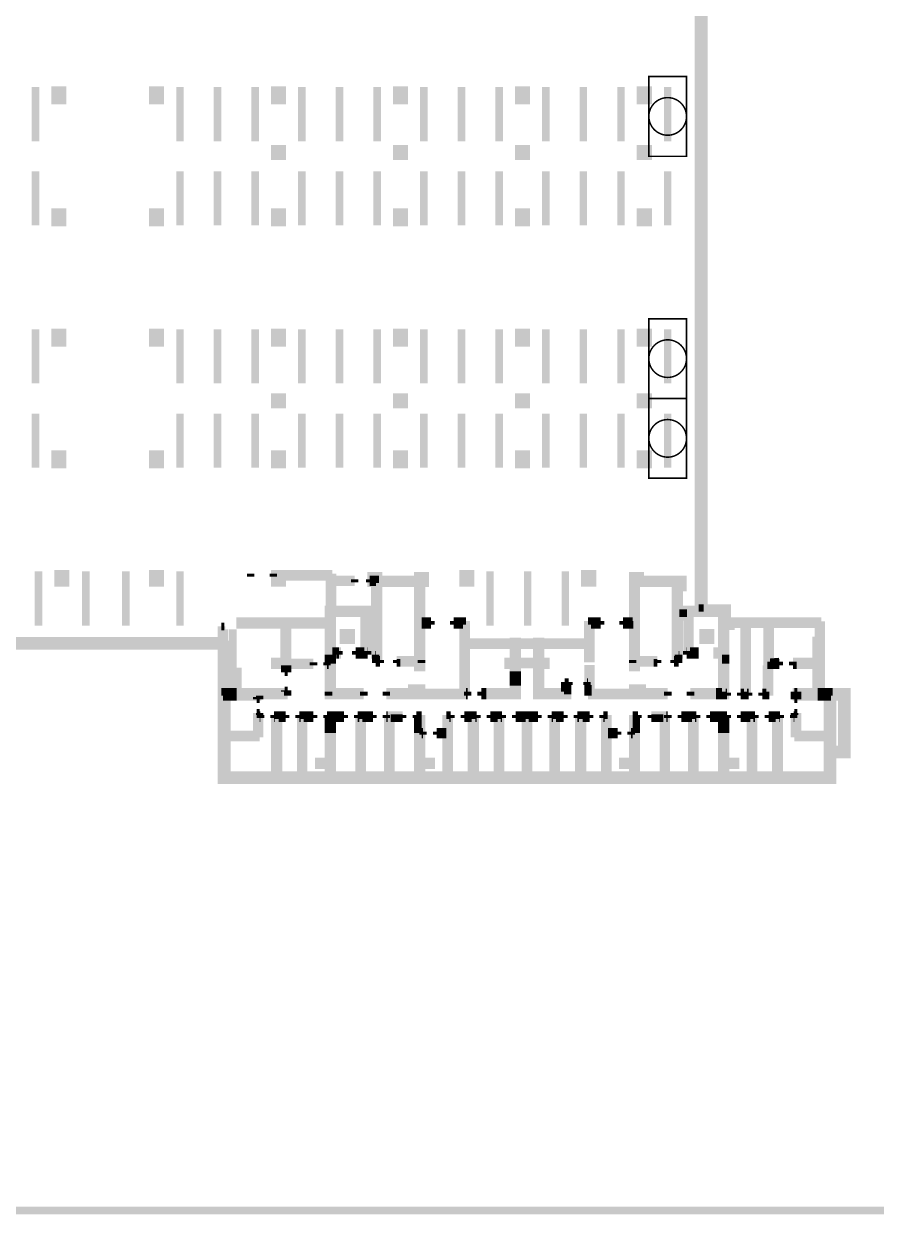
# Model space of a CAD drawing. Header units: millimetres. Extents: x 0 to 1249171, y -42321 to 335084.
# Drawn here: x 1084197 to 1140817, y -42321 to 36806 of the extents above; entities that cross this region are included whole.
import ezdxf

# ---------------------------------------------------------------- set-up
doc = ezdxf.new("R2010")
doc.units = ezdxf.units.MM
doc.header["$LTSCALE"] = 1000
for name, color, linetype in [('P_core', 1, 'Continuous'), ('P_lot', 5, 'Continuous'), ('留孔', 1, 'Continuous')]:
    doc.layers.add(name, color=color, linetype=linetype)
doc.layers.add('P_wall', color=7, linetype='Continuous', lineweight=50)

msp = doc.modelspace()

# ---------------------------------------------------------------- linework, layer by layer
at = {"layer": 'P_core'}
for points in [[(1106186.87845756, -4419.999999999955), (1105186.87845756, -4419.999999999955), (1106186.87845756, -3419.999999999955), (1105186.87845756, -3419.999999999955)], [(1129066.878345822, -4419.999999999955), (1130066.878345822, -4419.999999999955), (1129066.878345822, -3419.999999999955), (1130066.878345822, -3419.999999999955)]]:
    msp.add_solid(points, dxfattribs=at)
at = {"layer": 'P_lot', "extrusion": (5.180316286250142e-09, 4.989826842061759e-22, 1), "const_width": 500}
for points, elevation in [([(1084966.733943817, 28999.99972715275), (1084966.733943817, 32599.99972715275)], 2.459847380174305e-06), ([(1094566.733943826, 28999.99972715252), (1094566.733943826, 32599.99972715252)], 1.145215057148245e-06), ([(1097066.733943826, 28999.99972715438), (1097066.733943826, 32599.99972715438)], 1.145215057148245e-06), ([(1099566.733943826, 28999.99972715438), (1099566.733943826, 32599.99972715438)], 1.145215057148245e-06), ([(1102666.733943826, 28999.99972715252), (1102666.733943826, 32599.99972715252)], 1.145215057148245e-06), ([(1105166.733943826, 28999.99972715462), (1105166.733943826, 32599.99972715462)], 1.145215057148245e-06), ([(1107666.733943826, 28999.99972715462), (1107666.733943826, 32599.99972715462)], 1.145215057148245e-06), ([(1110766.733943826, 28999.99972715252), (1110766.733943826, 32599.99972715252)], 1.145215057148245e-06), ([(1113266.733943826, 28999.99972715462), (1113266.733943826, 32599.99972715462)], 1.145215057148245e-06), ([(1115766.733943826, 28999.99972715462), (1115766.733943826, 32599.99972715462)], 1.145215057148245e-06), ([(1118866.733943826, 28999.99972715462), (1118866.733943826, 32599.99972715462)], 1.145215057148245e-06), ([(1121366.733943826, 28999.99972715462), (1121366.733943826, 32599.99972715462)], 1.145215057148245e-06), ([(1123866.733943826, 28999.99972715462), (1123866.733943826, 32599.99972715462)], -1.180557565847783e-05), ([(1126966.733943826, 28999.99972715462), (1126966.733943826, 32599.99972715462)], 1.145215057148245e-06), ([(1084966.733950105, 12899.9997494428), (1084966.733950105, 16499.9997494428)], 3.54851700199302e-06), ([(1094566.733943826, 12899.99972715066), (1094566.733943826, 16499.99972715066)], 2.395366013913077e-06), ([(1097066.733943826, 12899.99972715275), (1097066.733943826, 16499.99972715275)], 2.395366013913077e-06), ([(1099566.733943826, 12899.99972715275), (1099566.733943826, 16499.99972715275)], 2.39536601391221e-06), ([(1102666.733943826, 12899.99972715066), (1102666.733943826, 16499.99972715066)], 2.395366013913077e-06), ([(1105166.733943826, 12899.99972715299), (1105166.733943826, 16499.99972715299)], 4.575416168876657e-06), ([(1107666.733943826, 12899.99972715299), (1107666.733943826, 16499.99972715299)], 4.575416168876657e-06), ([(1110766.733943826, 12899.99972715299), (1110766.733943826, 16499.99972715299)], 4.575416168876657e-06), ([(1113266.733943826, 12899.99972715299), (1113266.733943826, 16499.99972715299)], 4.575416168876657e-06), ([(1115766.733943826, 12899.99972715299), (1115766.733943826, 16499.99972715299)], 4.575416168876657e-06), ([(1118866.733943826, 12899.99972715462), (1118866.733943826, 16499.99972715462)], 1.145215057148245e-06), ([(1121366.733943826, 12899.99972715462), (1121366.733943826, 16499.99972715462)], 1.145215057148245e-06), ([(1123866.733943826, 12899.99972715462), (1123866.733943826, 16499.99972715462)], -1.180557565847696e-05), ([(1126966.733943826, 12899.99972715462), (1126966.733943826, 16499.99972715462)], 1.145215057148245e-06), ([(1085166.733950105, -3200.000272847246), (1085166.733950105, 399.9997271527538)], -6.47539535781237e-06), ([(1088316.733943826, -3200.000272847246), (1088316.733943826, 399.9997271527538)], 5.27066067305332e-06), ([(1090966.733943826, -3200.000294813188), (1090966.733943826, 399.9997051868124)], 6.457889279177518e-06), ([(1094566.733943826, -3200.000294813188), (1094566.733943826, 399.9997051868124)], 6.457889279177518e-06), ([(1115166.733950106, -3200.000272847014), (1115166.733950106, 399.9997271529866)], 8.560209175851258e-06), ([(1117666.733950106, -3200.000272847014), (1117666.733950106, 399.9997271529866)], -4.39058153977395e-06), ([(1120166.733950106, -3200.000272847014), (1120166.733950106, 399.9997271529866)], -4.390581539773083e-06)]:
    msp.add_lwpolyline(points, dxfattribs=dict(at, elevation=elevation))
at = {"layer": 'P_lot', "extrusion": (5.180316286250142e-09, -4.989826842061759e-22, 1), "const_width": 500}
for points, elevation in [([(1084966.733943817, 26999.99972715275), (1084966.733943817, 23399.99972715275)], 2.459847380174308e-06), ([(1094566.733943826, 26999.99972715275), (1094566.733943826, 23399.99972715275)], -1.849755980348778e-06), ([(1097066.733943826, 26999.99972715275), (1097066.733943826, 23399.99972715275)], -1.849755980348778e-06), ([(1099566.733943826, 26999.99972715275), (1099566.733943826, 23399.99972715275)], -1.849755980348778e-06), ([(1102666.733943826, 26999.99972715275), (1102666.733943826, 23399.99972715275)], -1.849755980348778e-06), ([(1105166.733943826, 26999.99968257057), (1105166.733943826, 23399.99968257057)], 1.145215057148247e-06), ([(1107666.733943826, 26999.99968257057), (1107666.733943826, 23399.99968257057)], 1.145215057148247e-06), ([(1110766.733943826, 26999.99968257267), (1110766.733943826, 23399.99968257267)], 1.145215057148247e-06), ([(1113266.733943826, 26999.99968257057), (1113266.733943826, 23399.99968257057)], 1.145215057148247e-06), ([(1115766.733943826, 26999.99968257057), (1115766.733943826, 23399.99968257057)], 1.145215057148247e-06), ([(1118866.733943826, 26999.99968257057), (1118866.733943826, 23399.99968257057)], 1.145215057148247e-06), ([(1121366.733943826, 26999.99968257057), (1121366.733943826, 23399.99968257057)], 1.145215057148247e-06), ([(1123866.733943826, 26999.99968257057), (1123866.733943826, 23399.99968257057)], -1.180557565847783e-05), ([(1126966.733943826, 26999.99968257057), (1126966.733943826, 23399.99968257057)], 1.145215057148247e-06), ([(1084966.733950105, 10899.99972715299), (1084966.733950105, 7299.999727152986)], -1.899979188936379e-06), ([(1094566.733943826, 10899.99972715299), (1094566.733943826, 7299.999727152986)], 4.575416168876659e-06), ([(1097066.733943826, 10899.99972715299), (1097066.733943826, 7299.999727152986)], 4.575416168876659e-06), ([(1099566.733943826, 10899.99972715299), (1099566.733943826, 7299.999727152986)], 4.575416168876659e-06), ([(1102666.733943826, 10899.99972715299), (1102666.733943826, 7299.999727152986)], 4.575416168876659e-06), ([(1105166.733943826, 10899.99972715299), (1105166.733943826, 7299.999727152986)], 4.575416168876659e-06), ([(1107666.733943826, 10899.99972715299), (1107666.733943826, 7299.999727152986)], 4.575416168876659e-06), ([(1110766.733943826, 10899.99972715299), (1110766.733943826, 7299.999727152986)], 4.575416168876659e-06), ([(1113266.733943826, 10899.99972715299), (1113266.733943826, 7299.999727152986)], 4.575416168876659e-06), ([(1115766.733943826, 10899.99972715299), (1115766.733943826, 7299.999727152986)], 4.575416168876659e-06), ([(1118866.733943826, 10899.99968257057), (1118866.733943826, 7299.999682570575)], 1.145215057148247e-06), ([(1121366.733943826, 10899.99968257057), (1121366.733943826, 7299.999682570575)], 1.145215057148247e-06), ([(1123866.733943826, 10899.99968257057), (1123866.733943826, 7299.999682570575)], 1.145215057148247e-06)]:
    msp.add_lwpolyline(points, dxfattribs=dict(at, elevation=elevation))
at = {"layer": 'P_lot', "extrusion": (-5.180316286250142e-09, -4.989826842061759e-22, 1), "const_width": 500, "elevation": 1.145215057148247e-06}
msp.add_lwpolyline([(1126966.733939678, 10899.99968257057), (1126966.733939678, 7299.999682570575)], dxfattribs=at)
at = {"layer": 'P_wall', "const_width": 500}
for points in [[(1010901.866767701, 334834.20989163), (1248920.534759593, 334834.20989163), (1248920.534759593, -42071.08277393237), (1010901.866767701, -42071.08277393237)], [(1127486.732668117, -124.9993685368681), (1127486.732721342, -674.9993685368681), (1127986.732721342, -674.9993153115502), (1127986.732668117, -124.9993153115502)], [(1127486.734088947, -2125.000471365638), (1127486.734142172, -2625.000471365638), (1127986.734142172, -2625.00041814032), (1127986.734088947, -2125.00041814032)], [(1100866.73408926, -5835.00035289349), (1101726.734083076, -5835.00035289349), (1101726.734252518, -3145.000248587225), (1102176.734258702, -3145.000248587225), (1102176.734258702, -2895.000248587225), (1101476.734264886, -2895.000248587225), (1101476.734095444, -5585.00035289349), (1100866.73408926, -5585.00035289349)], [(1110366.734427219, -3145.000248587225), (1110616.734427196, -3145.000248587225), (1110616.734427196, -5995.000609198236), (1110366.734427219, -5995.000609198236)], [(1124886.73250081, -3144.999283342389), (1124636.732500832, -3144.999316580943), (1124636.732879751, -5994.999677191954), (1124886.732879729, -5994.999643953517)], [(1136826.734847364, -5585.00035289349), (1136576.734847364, -5585.00035289349), (1136576.734847364, -5835.00035289349), (1136826.734847364, -5835.00035289349), (1136826.734847364, -6235.00035289349), (1137176.734847364, -6235.00035289349), (1137176.734847364, -4185.00035289349), (1136826.734847364, -4185.00035289349)], [(1116726.734851859, -5585.00035289349), (1116376.734851859, -5585.00035289349), (1116376.734851859, -5835.00035289349), (1116726.734851859, -5835.00035289349), (1116726.734851859, -6235.00035289349), (1116976.734851859, -6235.00035289349), (1116976.734851859, -4250.00035289349), (1116726.734851859, -4250.00035289349)], [(1118526.733517673, -5585.00035289349), (1118876.733517673, -5585.00035289349), (1118876.733517673, -5835.00035289349), (1118526.733517673, -5835.00035289349), (1118526.733517673, -6235.00035289349), (1118276.733517673, -6235.00035289349), (1118276.733517673, -4250.00035289349), (1118526.733517673, -4250.00035289349)], [(1105086.733943836, -7595.00035289349), (1104686.733943836, -7595.00035289349), (1104686.733943836, -5785.00035289349), (1104436.733943836, -5785.00035289349), (1104436.733943836, -7845.00035289349), (1105086.733943836, -7845.00035289349)], [(1130166.734425696, -7595.00035289349), (1130566.734425696, -7595.00035289349), (1130566.734425696, -5785.00035289349), (1130816.734425696, -5785.00035289349), (1130816.734425696, -7845.00035289349), (1130166.734425696, -7845.00035289349)], [(1098426.733522168, -6235.00035289349), (1098076.73340787, -6235.00035289349), (1098076.73340787, -7195.00035289349), (1098426.733522168, -7195.00035289349)], [(1137176.73496164, -6235.00035289349), (1136826.73496164, -6235.00035289349), (1136826.73496164, -7195.00035289349), (1137176.73496164, -7195.00035289349)], [(1098076.733407892, -7195.00035289349), (1098076.733407892, -7945.00035289349), (1099726.733407881, -7945.00035289349), (1099726.733407881, -7595.00035289349), (1098426.733407892, -7595.00035289349), (1098426.733407892, -7195.00035289349)], [(1110616.734427219, -7345.00035289349), (1110616.734427219, -7845.00035289349), (1109966.734427219, -7845.00035289349), (1109966.734427219, -7345.00035289349)], [(1116726.734963163, -7195.00035289349), (1116726.734963163, -7595.00035289349), (1114926.734963163, -7595.00035289349), (1114926.734963163, -7845.00035289349), (1116976.734963163, -7845.00035289349), (1116976.734963163, -7195.00035289349)], [(1118526.733406369, -7195.00035289349), (1118526.733406369, -7595.00035289349), (1120326.733406369, -7595.00035289349), (1120326.733406369, -7845.00035289349), (1118276.733406369, -7845.00035289349), (1118276.733406369, -7195.00035289349)], [(1124636.733059216, -7344.999420887209), (1124636.733125693, -7844.999420887209), (1125286.733125693, -7844.999334467226), (1125286.733059216, -7344.999334467226)], [(1137176.73496164, -7195.00035289349), (1137176.73496164, -7945.00035289349), (1135526.734961629, -7945.00035289349), (1135526.734961629, -7595.00035289349), (1136826.73496164, -7595.00035289349), (1136826.73496164, -7195.00035289349)], [(1097326.734186278, -7595.00035289349), (1097326.734186278, -9645.00035289349), (1097676.734186278, -9645.00035289349), (1097676.734186278, -7595.00035289349)], [(1097676.734186278, -7595.00035289349), (1098076.733407892, -7595.00035289349), (1098076.733407892, -7945.00035289349), (1097676.734186278, -7945.00035289349)], [(1137576.734183254, -7595.00035289349), (1137176.73496164, -7595.00035289349), (1137176.73496164, -7945.00035289349), (1137576.734183254, -7945.00035289349)], [(1137926.734183254, -7595.00035289349), (1137926.734183254, -9645.00035289349), (1137576.734183254, -9645.00035289349), (1137576.734183254, -7595.00035289349)], [(1137926.734183254, -7945.00035289349), (1137926.734183254, -7595.00035289349), (1138876.734183254, -7595.00035289349), (1138876.734183254, -11775.00024858722), (1137926.734183243, -11775.00024858722), (1137926.734183243, -11425.00024858722), (1138526.734183254, -11425.00024858722), (1138526.734183254, -7945.00035289349)], [(1097676.734186278, -9645.00035289349), (1097326.734186289, -9645.00035289349), (1097326.734186289, -11425.00024858722), (1097676.734186278, -11425.00024858722)], [(1137576.734183243, -9645.00035289349), (1137926.734183221, -9645.00035289349), (1137926.734183221, -11425.00050489185), (1137576.734183243, -11425.00050489185)], [(1100366.733949748, -13475.00024858722), (1101116.733943836, -13475.00024858722), (1101116.733943836, -10425.00035585021), (1100866.733943836, -10425.00035585021), (1100866.733943836, -13125.00024858722), (1100366.733949748, -13125.00024858722)], [(1104686.733943836, -12775.00035289349), (1104686.733943836, -10325.00035585021), (1104436.733943836, -10325.00035585021), (1104436.733943836, -12225.00035585021), (1103786.734184791, -12225.00035585021), (1103786.734184791, -12475.00035585021), (1104436.733943836, -12475.00035585021), (1104436.733943836, -12775.00035289349)], [(1110616.734427219, -10325.00035585021), (1110366.734427219, -10325.00035585021), (1110366.734427219, -12775.00035289349), (1110616.734427219, -12775.00035289349), (1110616.734427219, -12475.00035585021), (1111266.734186241, -12475.00035585021), (1111266.734186241, -12225.00035585021), (1110616.734427219, -12225.00035585021)], [(1114686.734427207, -13475.00024858722), (1114686.734427207, -13125.00024858722), (1114186.734427219, -13125.00024858722), (1114186.734427219, -10425.00035585021), (1113936.734427219, -10425.00035585021), (1113936.734427219, -13475.00024858722)], [(1120566.733942302, -13475.00024858722), (1120566.733942302, -13125.00024858722), (1121066.733942313, -13125.00024858722), (1121066.733942313, -10425.00035585021), (1121316.733942313, -10425.00035585021), (1121316.733942313, -13475.00024858722)], [(1124636.733942313, -10325.00035585021), (1124886.733942313, -10325.00035585021), (1124886.733942313, -12775.00035289349), (1124636.733942313, -12775.00035289349), (1124636.733942313, -12475.00035585021), (1123986.734183269, -12475.00035585021), (1123986.734183269, -12225.00035585021), (1124636.733942313, -12225.00035585021)], [(1130566.734425696, -12775.00035289349), (1130566.734425696, -10325.00035585021), (1130816.734425696, -10325.00035585021), (1130816.734425696, -12225.00035585021), (1131466.734184718, -12225.00035585021), (1131466.734184718, -12475.00035585021), (1130816.734425696, -12475.00035585021), (1130816.734425696, -12775.00035289349)], [(1134886.734419761, -13473.34566089953), (1134136.734425696, -13475.00024858722), (1134136.734425696, -10425.00035585021), (1134386.734425696, -10425.00035585021), (1134386.734425696, -13125.00024858722), (1134886.734419761, -13123.34566089953)], [(1097676.734186289, -13475.00024858722), (1097676.734186289, -11425.00024858722), (1097326.734186289, -11425.00024858722), (1097326.734186289, -13475.00024858722)], [(1137576.734183243, -13475.00024858722), (1137576.734183243, -11425.00024858722), (1137926.734183243, -11425.00024858722), (1137926.734183243, -13475.00024858722)], [(1104436.73394976, -12775.00035289349), (1104686.73394976, -12775.00035289349), (1104686.73394976, -13475.00024858722), (1104436.73394976, -13475.00024858722)], [(1110366.734433142, -12775.00035289349), (1110616.734433142, -12775.00035289349), (1110616.734433142, -13475.00024858722), (1110366.734433142, -13475.00024858722)], [(1124886.73393639, -12775.00035289349), (1124636.73393639, -12775.00035289349), (1124636.73393639, -13475.00024858722), (1124886.73393639, -13475.00024858722)], [(1130816.734419773, -12775.00035289349), (1130566.734419773, -12775.00035289349), (1130566.734419773, -13475.00024858722), (1130816.734419773, -13475.00024858722)], [(1100366.733955672, -13125.00024858722), (1097676.734192212, -13125.00024858722), (1097676.734192212, -13475.00024858722), (1100366.733955672, -13475.00024858722)], [(1101116.73394976, -13475.00024858722), (1104436.73394976, -13475.00024858722), (1104436.73394976, -13125.00024858722), (1101116.73394976, -13125.00024858722)], [(1110366.734433142, -13125.00024858722), (1104686.73394976, -13125.00024858722), (1104686.73394976, -13475.00024858722), (1110366.734433142, -13475.00024858722)], [(1110616.734433142, -13125.00024858722), (1113936.734433142, -13125.00024858722), (1113936.734433142, -13475.00024858722), (1110616.734433142, -13475.00024858722)], [(1120566.733942302, -13125.00024858722), (1114686.734427207, -13125.00024858722), (1114686.734427207, -13474.98420956475), (1120566.733942302, -13474.98420956475)], [(1124636.73393639, -13125.00024858722), (1121316.73393639, -13125.00024858722), (1121316.73393639, -13475.00024858722), (1124636.73393639, -13475.00024858722)], [(1124886.73393639, -13125.00024858722), (1130566.734419773, -13125.00024858722), (1130566.734419773, -13475.00024858722), (1124886.73393639, -13475.00024858722)], [(1134136.734419773, -13475.00024858722), (1130816.734419773, -13475.00024858722), (1130816.734419773, -13125.00024858722), (1134136.734419773, -13125.00024858722)], [(1134886.734413838, -13123.34566089953), (1137576.73417732, -13125.00024858722), (1137576.73417732, -13475.00024858722), (1134886.734413838, -13473.34566089953)]]:
    msp.add_lwpolyline(points, close=True, dxfattribs=at)
for points in [[(1129016.734190483, 38809.99972036539), (1129016.734190483, -2025.000349324779)], [(1129366.734190483, -2025.000349324779), (1129366.734190483, 38809.99972036539)], [(1086766.734184204, 32399.99972036526), (1086266.734184204, 32399.99972036526), (1086266.734184204, 31699.99972036526), (1086766.734184204, 31699.99972036526), (1086766.734184204, 32399.99972036526)], [(1093266.734184204, 32399.99972036526), (1092766.734184204, 32399.99972036526), (1092766.734184204, 31699.99972036526), (1093266.734184204, 31699.99972036526), (1093266.734184204, 32399.99972036526)], [(1101366.734184204, 32399.99972036526), (1100866.734184204, 32399.99972036526), (1100866.734184204, 31699.99972036526), (1101366.734184204, 31699.99972036526), (1101366.734184204, 32399.99972036526)], [(1109466.734184204, 32399.99972036526), (1108966.734184204, 32399.99972036526), (1108966.734184204, 31699.99972036526), (1109466.734184204, 31699.99972036526), (1109466.734184204, 32399.99972036526)], [(1117566.734184204, 32399.99972036526), (1117066.734184204, 32399.99972036526), (1117066.734184204, 31699.99972036526), (1117566.734184204, 31699.99972036526), (1117566.734184204, 32399.99972036526)], [(1125666.734184204, 32399.99972036526), (1125166.734184204, 32399.99972036526), (1125166.734184204, 31699.99972036526), (1125666.734184204, 31699.99972036526), (1125666.734184204, 32399.99972036526)], [(1101366.734107214, 28499.99972036574), (1100866.734107214, 28499.99972036574), (1100866.734107214, 27999.99972036574), (1101366.734107214, 27999.99972036574), (1101366.734107214, 28499.99972036574)], [(1109466.734107214, 28499.99972036574), (1108966.734107214, 28499.99972036574), (1108966.734107214, 27999.99972036574), (1109466.734107214, 27999.99972036574), (1109466.734107214, 28499.99972036574)], [(1117566.734107214, 28499.99972036574), (1117066.734107214, 28499.99972036574), (1117066.734107214, 27999.99972036574), (1117566.734107214, 27999.99972036574), (1117566.734107214, 28499.99972036574)], [(1125666.734107217, 28499.99972036574), (1125166.734107217, 28499.99972036574), (1125166.734107217, 27999.99972036574), (1125666.734107217, 27999.99972036574), (1125666.734107217, 28499.99972036574)], [(1086766.734184204, 24299.99972036526), (1086266.734184204, 24299.99972036526), (1086266.734184204, 23599.99972036526), (1086766.734184204, 23599.99972036526), (1086766.734184204, 24299.99972036526)], [(1093266.734184204, 24299.99972036526), (1092766.734184204, 24299.99972036526), (1092766.734184204, 23599.99972036526), (1093266.734184204, 23599.99972036526), (1093266.734184204, 24299.99972036526)], [(1101366.734184204, 24299.99972036526), (1100866.734184204, 24299.99972036526), (1100866.734184204, 23599.99972036526), (1101366.734184204, 23599.99972036526), (1101366.734184204, 24299.99972036526)], [(1109466.734184204, 24299.99972036526), (1108966.734184204, 24299.99972036526), (1108966.734184204, 23599.99972036526), (1109466.734184204, 23599.99972036526), (1109466.734184204, 24299.99972036526)], [(1117566.734184204, 24299.99972036526), (1117066.734184204, 24299.99972036526), (1117066.734184204, 23599.99972036526), (1117566.734184204, 23599.99972036526), (1117566.734184204, 24299.99972036526)], [(1125666.734184204, 24299.99972036526), (1125166.734184204, 24299.99972036526), (1125166.734184204, 23599.99972036526), (1125666.734184204, 23599.99972036526), (1125666.734184204, 24299.99972036526)], [(1086766.734184204, 16299.99972036526), (1086266.734184204, 16299.99972036526), (1086266.734184204, 15599.99972036526), (1086766.734184204, 15599.99972036526), (1086766.734184204, 16299.99972036526)], [(1093266.734184204, 16299.99972036526), (1092766.734184204, 16299.99972036526), (1092766.734184204, 15599.99972036526), (1093266.734184204, 15599.99972036526), (1093266.734184204, 16299.99972036526)], [(1101366.734184204, 16299.99972036526), (1100866.734184204, 16299.99972036526), (1100866.734184204, 15599.99972036526), (1101366.734184204, 15599.99972036526), (1101366.734184204, 16299.99972036526)], [(1109466.734184204, 16299.99972036526), (1108966.734184204, 16299.99972036526), (1108966.734184204, 15599.99972036526), (1109466.734184204, 15599.99972036526), (1109466.734184204, 16299.99972036526)], [(1117566.734184204, 16299.99972036526), (1117066.734184204, 16299.99972036526), (1117066.734184204, 15599.99972036526), (1117566.734184204, 15599.99972036526), (1117566.734184204, 16299.99972036526)], [(1125666.734184204, 16299.99972036526), (1125166.734184204, 16299.99972036526), (1125166.734184204, 15599.99972036526), (1125666.734184204, 15599.99972036526), (1125666.734184204, 16299.99972036526)], [(1101366.734107214, 11999.99972036574), (1100866.734107214, 11999.99972036574), (1100866.734107214, 11499.99972036574), (1101366.734107214, 11499.99972036574), (1101366.734107214, 11999.99972036574)], [(1109466.734107214, 11999.99972036574), (1108966.734107214, 11999.99972036574), (1108966.734107214, 11499.99972036574), (1109466.734107214, 11499.99972036574), (1109466.734107214, 11999.99972036574)], [(1117566.734107214, 11999.99972036574), (1117066.734107214, 11999.99972036574), (1117066.734107214, 11499.99972036574), (1117566.734107214, 11499.99972036574), (1117566.734107214, 11999.99972036574)], [(1125666.734107217, 11999.99972036574), (1125166.734107217, 11999.99972036574), (1125166.734107217, 11499.99972036574), (1125666.734107217, 11499.99972036574), (1125666.734107217, 11999.99972036574)], [(1086766.734184204, 8199.99972036526), (1086266.734184204, 8199.99972036526), (1086266.734184204, 7499.99972036526), (1086766.734184204, 7499.99972036526), (1086766.734184204, 8199.99972036526)], [(1093266.734184204, 8199.99972036526), (1092766.734184204, 8199.99972036526), (1092766.734184204, 7499.99972036526), (1093266.734184204, 7499.99972036526), (1093266.734184204, 8199.99972036526)], [(1101366.734184204, 8199.99972036526), (1100866.734184204, 8199.99972036526), (1100866.734184204, 7499.99972036526), (1101366.734184204, 7499.99972036526), (1101366.734184204, 8199.99972036526)], [(1109466.734184204, 8199.99972036526), (1108966.734184204, 8199.99972036526), (1108966.734184204, 7499.99972036526), (1109466.734184204, 7499.99972036526), (1109466.734184204, 8199.99972036526)], [(1117566.734184204, 8199.99972036526), (1117066.734184204, 8199.99972036526), (1117066.734184204, 7499.99972036526), (1117566.734184204, 7499.99972036526), (1117566.734184204, 8199.99972036526)], [(1125666.734184204, 8199.99972036526), (1125166.734184204, 8199.99972036526), (1125166.734184204, 7499.99972036526), (1125666.734184204, 7499.99972036526), (1125666.734184204, 8199.99972036526)], [(1086966.734184204, 249.9997203653329), (1086466.734184204, 249.9997203653329), (1086466.734184204, -350.0002796346671), (1086966.734184204, -350.0002796346671), (1086966.734184204, 249.9997203653329)], [(1093266.734184204, 249.9997203653329), (1092766.734184204, 249.9997203653329), (1092766.734184204, -350.0002796346671), (1093266.734184204, -350.0002796346671), (1093266.734184204, 249.9997203653329)], [(1101366.734184204, 249.9997203653329), (1100866.734184204, 249.9997203653329), (1100866.734184204, -350.0002796346671), (1101366.734184204, -350.0002796346671), (1101366.734184204, 249.9997203653329)], [(1104496.734143685, -2175.000278760213), (1104496.733966284, 49.99972123932093)], [(1104696.734143685, -2175.000278760213), (1104696.733929436, 249.9997212393209)], [(1107766.734204004, 124.9996309687849), (1107266.734204004, 124.9996309687849), (1107266.734204004, -375.0003690312151), (1107766.734204004, -375.0003690312151), (1107766.734204004, 124.9996309687849)], [(1107516.734186806, -2375.000278760155), (1107516.734186806, -125.0002787601697), (1110616.733709513, -125.0002787601697), (1110616.733709513, -3095.000287780626)], [(1107516.73422736, -2625.00041814032), (1107516.73422736, -5135.000418140087), (1107766.73422736, -5135.000418140087), (1107766.73422736, -375.0004181403201), (1110366.734427219, -375.0004181403201), (1110366.734427219, -3145.000248587225), (1110966.734427219, -3145.000248587225), (1110966.734427219, -2895.000248587225), (1110616.734427219, -2895.000248587225), (1110616.734427219, -125.0004181403201), (1107766.73422736, -125.0004181403201)], [(1110866.734184204, 124.9996309687849), (1110366.734184204, 124.9996309687849), (1110366.734184204, -375.0003690312151), (1110866.734184204, -375.0003690312151), (1110866.734184204, 124.9996309687849)], [(1113866.734184204, 249.9997203652165), (1113366.734184204, 249.9997203652165), (1113366.734184204, -350.0002796347835), (1113866.734184204, -350.0002796347835), (1113866.734184204, 249.9997203652165)], [(1121966.734184205, 249.9997203664971), (1121466.734184205, 249.9997203664971), (1121466.734184205, -350.0002796335029), (1121966.734184205, -350.0002796335029), (1121966.734184205, 249.9997203664971)], [(1127736.734142172, -2625.000444752979), (1127736.734142172, -5135.00041814032), (1127486.734142172, -5135.00041814032), (1127486.734142172, -375.0004181403201), (1124886.733942313, -375.0004181403201), (1124886.733942313, -3145.000248587225), (1124286.733942313, -3145.000248587225), (1124286.733942313, -2895.000248587225), (1124636.733942313, -2895.000248587225), (1124636.733942313, -125.0004181403201), (1127486.732668117, -125.0004181403201)], [(1125136.733995955, 124.999630972161), (1124636.733995955, 124.999630972161), (1124636.733995955, -375.000369027839), (1125136.733995955, -375.000369027839), (1125136.733995955, 124.999630972161)], [(1127736.931323586, -2375.000274314662), (1127736.931323586, -125.0002743146761), (1124636.93180088, -125.0002743146761), (1124636.93180088, -3095.000283335132)], [(1107516.73422736, -675.0004181403201), (1107516.73422736, -2125.00041814032), (1104436.733943836, -2125.00041814032), (1104436.733943836, -2895.000248587225), (1104086.733943836, -2895.000248587225), (1104086.733943836, -3145.000248587225), (1104436.733943836, -3145.000248587225), (1104436.733943836, -5135.00041814032), (1105009.732021318, -5135.00041814032), (1105009.732021318, -4885.00041814032), (1104686.733943836, -4885.00041814032), (1104686.733943836, -2375.00041814032), (1107266.73422736, -2375.00041814032)], [(1107766.734186283, -375.0002787601734), (1107766.734186283, -5475.019122715628)], [(1110366.733939438, -5475.01912271569), (1110366.734186283, -375.0002787601661)], [(1124886.931324109, -375.0002743146724), (1127486.931324109, -375.0002743146797)], [(1124886.931570955, -5475.019118270196), (1124886.931324109, -375.0002743146724)], [(1127486.931324109, -375.0002743146797), (1127486.931324109, -5475.019118270135)], [(1127736.734142172, -674.9993419240927), (1127736.734142172, -2125.000418140204), (1129016.734213816, -2125.000418140204), (1129016.734213816, -2025.000418140204), (1130916.734425696, -2025.00041814032), (1130916.734425696, -2895.000248587225), (1131166.734425696, -2895.000248587225), (1131166.734425696, -3245.000248587225), (1130816.734425696, -3245.000248587225), (1130816.734425696, -5135.00041814032), (1130243.736348214, -5135.00041814032), (1130243.736348214, -4885.00041814032), (1130566.734425696, -4885.00041814032), (1130566.734425696, -2375.00041814032), (1127986.734115559, -2375.00041814032)], [(1104686.734186283, -2375.000278760155), (1104686.734186283, -4885.000278760155)], [(1106806.734186283, -2375.000278760155), (1104686.734186283, -2375.000278760155)], [(1106806.734186283, -4885.000278760152), (1106806.734186283, -2375.000278760155)], [(1107006.734186283, -2375.000278760152), (1107006.734186283, -4885.000278760148)], [(1107516.734186806, -5135.000278760155), (1107516.734186806, -2375.000278760155)], [(1127736.931323586, -2375.000274314662), (1128246.931324109, -2375.000274314658)], [(1127736.931323586, -5135.000274314662), (1127736.931323586, -2375.000274314662)], [(1128246.931324109, -2375.000274314658), (1128246.931324109, -4885.000274314654)], [(1128446.931324109, -2375.000274314662), (1130566.931324109, -2375.000274314662)], [(1128446.931324109, -4885.000274314658), (1128446.931324109, -2375.000274314662)], [(1129016.734190483, -2025.000349324779), (1129366.734190483, -2025.000349324779)], [(1097326.734143726, -3255.090235101816), (1097526.734301016, -3255.090235101816)], [(1097326.734143726, -7605.000213513384), (1097326.734143726, -3255.090235101816)], [(1098316.734343568, -2895.000109207002), (1104086.734101127, -2895.00010920706)], [(1104086.734101127, -3145.00010920706), (1098316.734343568, -3150.000139380107)], [(1110616.733939065, -5475.000219303274), (1110616.733709513, -3095.000287780626)], [(1110616.734584509, -2895.00010920706), (1111246.673686512, -2895.00010920706)], [(1110616.734584509, -3145.00010920706), (1111246.673686512, -3145.00010920706)], [(1111246.673686512, -2895.00010920706), (1111246.673686512, -3145.00010920706)], [(1112746.709068152, -2895.00010920706), (1112746.709068152, -3145.000109207118)], [(1113576.734156166, -2895.000109207118), (1112746.709068152, -2895.00010920706)], [(1112746.709068152, -3145.000109207118), (1113376.734156166, -3145.000109207118)], [(1113376.734156166, -3145.000109207118), (1113376.734156166, -7645.000213513384)], [(1113576.734156166, -7595.000213513384), (1113576.734156166, -2895.000109207118)], [(1121666.932334192, -2895.00010920706), (1122506.759284711, -2895.00010920706)], [(1121666.932334192, -5645.001508302346), (1121666.932334192, -2895.00010920706)], [(1121876.734414469, -3145.000109846995), (1122506.759284711, -3145.00010920706)], [(1121876.734414469, -5645.001508942281), (1121876.734414469, -3145.000109846995)], [(1122506.759284711, -2893.697963385843), (1122506.759284711, -3143.697963385843)], [(1124006.79466635, -2895.00010920706), (1124636.93180088, -2894.999886872596)], [(1124006.79466635, -2895.00010920706), (1124006.79466635, -3145.00010920706)], [(1124006.79466635, -3145.00010920706), (1124686.734348837, -3145.00010920706)], [(1124636.931571327, -5475.000214857781), (1124636.93180088, -3095.000283335132)], [(1130766.734383143, -2905.00010920706), (1137176.932376757, -2905.000109207002)], [(1130766.734383143, -3105.00010920706), (1136976.932376757, -3105.000109207002)], [(1132046.815261527, -7645.000212010287), (1132046.815261527, -3105.00010920706)], [(1132246.815261527, -7645.000212010287), (1132246.815261527, -3105.00010920706)], [(1133576.734074463, -3105.00010920706), (1133576.734243903, -5835.000213513384)], [(1133776.734231536, -3105.00010920706), (1133776.734231536, -5635.000213513384)], [(1136976.932376757, -3105.000109207002), (1136976.933257957, -7595.000213513442)], [(1137176.932376757, -2905.000109207002), (1137176.932376757, -7605.000213513384)], [(1082526.937545498, -4200.000209944672), (1097676.932332126, -4200.00027963426)], [(1097526.734143726, -7605.000213513384), (1097526.734143726, -3455.090235101816)], [(1097676.932332126, -4200.00027963426), (1097676.932332126, -7595.000284078065)], [(1098076.73336534, -7205.000213513384), (1098076.73336534, -3455.090235101816)], [(1097326.932332126, -4550.000279634725), (1082526.937545498, -4550.000209944672)], [(1097326.932332126, -7595.000284078065), (1097326.932332126, -4550.000279634725)], [(1104686.734186283, -4885.000278760155), (1105136.733939438, -4885.000278760155)], [(1105136.733939438, -4885.000278760155), (1105136.733939438, -5135.000278760155)], [(1106236.733939438, -4885.000278760155), (1106806.734186283, -4885.000278760152)], [(1106236.733939438, -5135.000278760155), (1106236.733939438, -4885.000278760155)], [(1107006.734186283, -4885.000278760148), (1107026.734186283, -4885.000278760152)], [(1107026.734186283, -4885.000278760152), (1107026.734186283, -5135.000278760152)], [(1128226.931324109, -4885.000274314658), (1128226.931324109, -5135.000274314658)], [(1128246.931324109, -4885.000274314654), (1128226.931324109, -4885.000274314658)], [(1129016.931570955, -4885.000274314662), (1128446.931324109, -4885.000274314658)], [(1101726.734240366, -5635.000381825608), (1103436.734101127, -5635.000213513384)], [(1103436.734101127, -5635.000213513384), (1103436.734101127, -5835.000213513384)], [(1104336.734101127, -5635.000213513384), (1104336.734101127, -5835.000213513384)], [(1104436.734101127, -5635.000213513384), (1104336.734101127, -5635.000213513384)], [(1104436.734101127, -5735.000213513384), (1104436.734101127, -5135.000278760155)], [(1104686.734101127, -5735.000213513384), (1104686.734101127, -5135.000278760155)], [(1105136.733939438, -5135.000278760155), (1104949.732265705, -5135.000278760155)], [(1107026.734186283, -5135.000278760152), (1106236.733939438, -5135.000278760155)], [(1107566.734186283, -5135.000278760155), (1107516.734186806, -5135.000278760155)], [(1107566.734186283, -5675.019122715632), (1107566.734186283, -5135.000278760155)], [(1107866.734186283, -5675.019122715632), (1107566.734186283, -5675.019122715632)], [(1107766.734186283, -5475.019122715628), (1107866.734186283, -5475.019122715632)], [(1107866.734186283, -5475.019122715632), (1107866.734186283, -5675.019122715632)], [(1108966.734186283, -5475.019122715632), (1110366.733939438, -5475.01912271569)], [(1108966.734186283, -5675.01912271569), (1108966.734186283, -5475.019122715632)], [(1109086.734186283, -5675.019122715632), (1108966.734186283, -5675.01912271569)], [(1109206.734186283, -5675.019122715632), (1109086.734186283, -5675.019122715632)], [(1109206.734186283, -5675.019122715632), (1110616.733958357, -5675.019122715632)], [(1110616.733958357, -5675.019122715632), (1110616.733939065, -5475.000219303271)], [(1118276.733674963, -5585.000213513384), (1116976.735009149, -5585.000213513384)], [(1118276.733674963, -5785.000213513384), (1116976.735009149, -5785.000213513384)], [(1124636.931552035, -5675.019118270138), (1124636.931571327, -5475.000214857777)], [(1126046.931324109, -5675.019118270138), (1124636.931552035, -5675.019118270138)], [(1126286.931324109, -5475.019118270138), (1124886.931570955, -5475.019118270196)], [(1126046.931324109, -5675.019118270138), (1126166.931324109, -5675.019118270138)], [(1126166.931324109, -5675.019118270138), (1126286.931324109, -5675.019118270196)], [(1126286.931324109, -5675.019118270196), (1126286.931324109, -5475.019118270138)], [(1127386.931324109, -5475.019118270138), (1127386.931324109, -5675.019118270138)], [(1127486.931324109, -5475.019118270135), (1127386.931324109, -5475.019118270138)], [(1127386.931324109, -5675.019118270138), (1127686.931324109, -5675.019118270138)], [(1127686.931324109, -5135.000274314662), (1127736.931323586, -5135.000274314662)], [(1127686.931324109, -5675.019118270138), (1127686.931324109, -5135.000274314662)], [(1128226.931324109, -5135.000274314658), (1129016.931570955, -5135.000274314662)], [(1130566.9323342, -5085.000278760155), (1130566.9323342, -7595.000278752705)], [(1130816.734582899, -5735.000213513384), (1130816.734582986, -5135.000278760155)], [(1133776.734231536, -5635.000213513384), (1134386.73423772, -5585.000213513384)], [(1134386.73423772, -5585.000213513384), (1134386.73423772, -5835.016899149748)], [(1135286.73423772, -5585.000213513384), (1136576.735004654, -5585.000213513384)], [(1135286.73423772, -5835.016899149748), (1135286.73423772, -5585.000213513384)], [(1101526.679796528, -6294.900025898649), (1101726.690835733, -6294.900025909767)], [(1101526.690835735, -6294.900025898649), (1101526.734240366, -5835.000213513384)], [(1101726.690835733, -6294.900025909767), (1101726.734240366, -5835.000213513384)], [(1103436.734101127, -5835.000213513384), (1101726.734240366, -5835.000381825608)], [(1104336.734101127, -5835.000213513384), (1104436.734101127, -5835.000213513384)], [(1116726.735120453, -7195.000213513384), (1116726.735120453, -6235.000213513384)], [(1116976.735120453, -7195.000213513384), (1116976.735120453, -6235.000213513384)], [(1118276.327589199, -5825.000278760155), (1118276.333370077, -7845.000213513384)], [(1118526.736298597, -7595.029648939439), (1118526.731051329, -5824.999745148642)], [(1121676.734239497, -6945.029649476928), (1121676.734239497, -5825.000279297645)], [(1121876.936822727, -7645.000214050873), (1121876.734239497, -5825.000279297645)], [(1133526.734443747, -5835.004547487537), (1133526.698188626, -7645.000195214059)], [(1133576.734243903, -5835.000213513384), (1134386.73423772, -5835.016899149748)], [(1133726.734443747, -5835.004547487537), (1133726.694068716, -7845.00019277964)], [(1133787.131133098, -5835.016899149748), (1133787.131133017, -5834.995241799392)], [(1135286.73423772, -5835.016899149748), (1135326.73423772, -5835.000213513384)], [(1135326.471947117, -5835.000301043096), (1135326.73423772, -5835.000213513384)], [(1135526.471947117, -5835.000301043096), (1135326.471947117, -5835.000301043096)], [(1135526.73423772, -5835.000301043096), (1136576.735004654, -5835.000301043096)], [(1120126.733563659, -6945.226117161277), (1120397.678339938, -6944.751906470396)], [(1120126.733563659, -7595.029648939439), (1120126.733563659, -6945.226117161277)], [(1120326.733563659, -7144.756955090561), (1120397.678339938, -7144.722471044341)], [(1120326.733563659, -7595.029648939439), (1120326.733563659, -7144.756955090561)], [(1120397.678339938, -7144.722471044341), (1120397.678339938, -6944.751906470396)], [(1121605.789048761, -6944.751907007885), (1121676.734239497, -6945.029649476928)], [(1121605.789048761, -7144.72247158183), (1121605.789048761, -6944.751907007885)], [(1121605.789048761, -7144.72247158183), (1121676.734239497, -7144.837704344362)], [(1121676.734239497, -7845.000214050873), (1121676.734239497, -7144.837704344362)], [(1097676.932332126, -7595.000284078065), (1097326.932332126, -7595.000284078065)], [(1097326.9323342, -7605.000213513384), (1097326.9323342, -13465.00027876016)], [(1098076.73336534, -7605.000213513384), (1097326.9323342, -7605.000213513384)], [(1097526.9323342, -7805.000213513384), (1097526.9323342, -13265.00027876016)], [(1098076.73336534, -7805.000213513384), (1097526.9323342, -7805.000213513384)], [(1099666.734446393, -8095.000213513325), (1099666.734446393, -7945.000213513384)], [(1099666.734446393, -8095.000213513325), (1099866.734446393, -8095.000213513325)], [(1099726.733565171, -7595.049864910892), (1101526.734240269, -7594.950562115875)], [(1099866.733467282, -7845.000213447027), (1101726.734240249, -7845.00021360995)], [(1099866.734446393, -8095.000213513325), (1099866.733467282, -7845.000213447027)], [(1101526.73424028, -7494.900911259872), (1101526.723201133, -7594.900911248755)], [(1101526.734240279, -7594.900911248755), (1101526.723201133, -7594.900911248755)], [(1101726.73424028, -7494.900911259872), (1101526.73424028, -7494.900911259872)], [(1101526.734240269, -7594.950562115875), (1101526.734240279, -7594.900911248755)], [(1101726.734240272, -7594.900911259872), (1101726.73424028, -7494.900911259872)], [(1101726.734240249, -7845.00021360995), (1101726.734240272, -7594.900911259872)], [(1104436.734101127, -7595.016899149748), (1106776.673397941, -7595.000213513384)], [(1104436.734101127, -7795.000213513384), (1104436.734101127, -7595.016899149748)], [(1104436.734101127, -7795.059460514516), (1104436.734101127, -7595.016899149748)], [(1104436.734101127, -7795.000213513384), (1104436.734101127, -7845.000213513384)], [(1104436.734101127, -7845.000213513384), (1106776.673397941, -7845.000213513384)], [(1104436.93222434, -7945.000213977357), (1104436.932224334, -7945.172645170882)], [(1106776.673397941, -7595.000213513384), (1106776.673397941, -7845.000213513384)], [(1108276.673397941, -7595.000213513384), (1108276.673397941, -7845.000213513384)], [(1109966.734584509, -7595.000213513384), (1108276.673397941, -7595.000213513384)], [(1108276.673397941, -7845.000213513384), (1113576.734156166, -7845.000213513384)], [(1113376.734156166, -7645.000213513384), (1110366.734386137, -7645.000213513384)], [(1113677.125783353, -7595.000213513384), (1113576.734156166, -7595.000213513384)], [(1113576.734156166, -7845.000213513384), (1113677.125783353, -7845.000213513384)], [(1113677.125783353, -7845.000213513384), (1113677.125783353, -7595.000213513384)], [(1114926.735120453, -7595.000213513384), (1114577.735120453, -7595.014931226382)], [(1114577.735120453, -7845.014931226382), (1114577.735120453, -7595.014931226382)], [(1114926.735120453, -7845.000213513384), (1114577.735120453, -7845.014931226382)], [(1118276.333370077, -7845.000213513384), (1120326.733563659, -7845.000213513384)], [(1120326.733563659, -7595.029648939439), (1118526.736298597, -7595.029648939439)], [(1120326.733563659, -7775.029648939439), (1120326.733563659, -7595.029648939439)], [(1126976.734145901, -7845.000213513384), (1121676.734239497, -7845.000214050873)], [(1121876.936822727, -7645.000214050873), (1124887.130282263, -7645.000213733641)], [(1125286.734099604, -7595.000213691499), (1126976.734145901, -7595.000213513384)], [(1126976.734145901, -7595.000213513384), (1126976.734145901, -7845.000213513384)], [(1128476.734145901, -7595.000213513384), (1130566.528578649, -7595.000213513384)], [(1128476.734145901, -7845.000213513384), (1128476.734145901, -7595.000213513384)], [(1130766.734101164, -7845.000213513384), (1128476.734145901, -7845.000213513384)], [(1130566.9323342, -7595.000278752705), (1130177.130724522, -7595.000278752705)], [(1130177.130724522, -7845.000213513442), (1130586.9323589, -7845.000213513442)], [(1130586.9323589, -7845.000213513442), (1130766.932357921, -7845.000213513384)], [(1130766.732001021, -7845.000211350096), (1130766.734101164, -7845.000213513384)], [(1130916.211125602, -7845.000226755685), (1130766.932334429, -7845.000228806515)], [(1130916.211123167, -7645.000226755685), (1130816.734582986, -7645.000226755685)], [(1130916.211125602, -7845.000226755685), (1130916.211123167, -7645.000226755685)], [(1131816.211123167, -7645.000215800712), (1132046.815261527, -7645.000213227526)], [(1131816.211125602, -7845.000215800712), (1131816.211123167, -7645.000215800712)], [(1132346.291804143, -7845.000209447055), (1131816.211125602, -7845.000215800712)], [(1132246.815261527, -7645.000210793107), (1132346.291801708, -7645.000209447055)], [(1132346.291801708, -7645.000226755685), (1132346.291804143, -7845.000209447055)], [(1133246.291801708, -7645.000198492024), (1133246.291804143, -7845.000114989583)], [(1133526.698188626, -7645.000195214059), (1133246.291801708, -7645.000198492024)], [(1133726.694068716, -7845.00019277964), (1133246.291804143, -7845.000198492024)], [(1135386.73423772, -8095.000213513325), (1135386.736000118, -7595.000213513384)], [(1135586.73423772, -8095.000213513325), (1135386.73423772, -8095.000213513325)], [(1135586.736000119, -7595.000213513384), (1135386.736000118, -7595.000213513384)], [(1135586.73423772, -8095.000213513325), (1135586.736000119, -7595.000213513384)], [(1136976.932376757, -7805.000213513384), (1135586.73423772, -7805.000213513325)], [(1136976.933257957, -7595.000213513442), (1135586.73511892, -7595.000213513384)], [(1137576.734340545, -7805.000213513384), (1136976.932376757, -7805.000213513384)], [(1137176.932376757, -7605.000213513384), (1137926.9323342, -7605.000213513384)], [(1137576.734340545, -13265.00027876016), (1137576.734340545, -7805.000213513384)], [(1137926.9323342, -13465.00027876016), (1137926.9323342, -7605.000213513384)], [(1099667.061786206, -8995.000213513325), (1099666.863579368, -10432.57844663807)], [(1099867.061786206, -8995.000213513325), (1099667.061786206, -8995.000213513325)], [(1099866.833942696, -10632.57844663807), (1099867.009921242, -9345.005529264105)], [(1099917.039558693, -9345.000278813706), (1099867.009921242, -9345.005529264105)], [(1099867.039558693, -9145.000278813706), (1099867.061786206, -8995.000213513325)], [(1099867.039558693, -9145.000278813706), (1099917.039558693, -9145.000278813706)], [(1099917.039558693, -9145.000278813706), (1099917.039558693, -9345.000278813706)], [(1100817.039558693, -9145.000278813706), (1100817.039558693, -9345.000278813706)], [(1101587.243252604, -9145.000278813706), (1100817.039558693, -9145.000278813706)], [(1100817.039558693, -9345.000278813706), (1100866.213697574, -9345.000278813706)], [(1100866.213697574, -9345.000278813706), (1100866.213697574, -13265.00027881382)], [(1101116.734101127, -9345.000278813706), (1101116.734101127, -13265.00027881382)], [(1101587.243252604, -9345.000278813706), (1101116.734101127, -9345.000278813706)], [(1101587.243252604, -9145.000278813706), (1101587.243252604, -9345.000278813706)], [(1102487.243252604, -9145.000278813706), (1102487.243252604, -9345.000278813706)], [(1102487.243252604, -9145.000278813706), (1102787.035062046, -9145.000278813706)], [(1102487.243252604, -9345.000278813706), (1102587.035062046, -9345.000278813706)], [(1102587.035062046, -9345.000278813706), (1102587.035062046, -13265.00027881382)], [(1102787.034834358, -9145.000278867316), (1103436.935178019, -9145.000278867316)], [(1102787.035062046, -9345.000278867316), (1102787.035062046, -13265.00027881382)], [(1103436.935178019, -9345.000278867316), (1102787.035062046, -9345.000278867316)], [(1103436.935178019, -9145.000278867316), (1103436.935178019, -9345.000278867316)], [(1104336.935178019, -9145.000278813706), (1104336.935178019, -9345.000278813706)], [(1104336.935178019, -9145.000278813706), (1104686.73364483, -9145.000278769527)], [(1104336.935178019, -9345.000278813706), (1104436.73407629, -9345.000281340675)], [(1104436.734101127, -10325.00021647004), (1104436.73407629, -9345.000287670759)], [(1104666.932095138, -9145.000278813706), (1105476.258623103, -9145.000278813706)], [(1105476.258623103, -9345.000278813706), (1104686.733664612, -9345.000287670759)], [(1104686.734101127, -10325.00021647004), (1104686.73407629, -9345.000281334796)], [(1105476.258623103, -9145.000278813706), (1105476.258623103, -9345.000278813706)], [(1106376.258623103, -9145.000278813706), (1106376.258623103, -9345.000278813706)], [(1106376.258623103, -9145.000278813706), (1106676.255540222, -9145.000278813706)], [(1106376.258623103, -9345.000278813706), (1106476.255542493, -9345.000278813706)], [(1106476.255542493, -9345.000278813706), (1106476.255821138, -13265.00027876016)], [(1106676.255540222, -9145.000252384983), (1107386.525731538, -9145.000252384983)], [(1107386.525731538, -9345.000252384983), (1106676.255542492, -9345.000261485053)], [(1106676.255560005, -9345.000261485053), (1106676.255821138, -13265.00027876016)], [(1107386.525731538, -9145.000252384983), (1107386.525731538, -9345.000252384983)], [(1108276.294246176, -9145.000278813706), (1108276.294246176, -9345.000278813706)], [(1108376.294023243, -9145.000278813706), (1108276.294246176, -9145.000278813706)], [(1108276.294246176, -9345.000278813706), (1108376.294023957, -9345.000278504624)], [(1108376.294023243, -9145.000278813706), (1109366.734590432, -9145.000278813706)], [(1108376.294040456, -9345.000278504624), (1108376.294267664, -13265.00027876016)], [(1108576.294023957, -9345.000278813706), (1108576.294267664, -13265.00027876016)], [(1109366.734590432, -9345.000278813706), (1108576.294023957, -9345.000278813706)], [(1109366.734590432, -9145.000278813706), (1109366.734590432, -9345.000278813706)], [(1110266.734590432, -9148.196977309592), (1110616.734554684, -9148.196977309592)], [(1110266.734590432, -9345.000278813706), (1110266.734590432, -9148.196977309592)], [(1110366.734559672, -9345.000278813706), (1110266.734590432, -9345.000278813706)], [(1110366.734584509, -10325.00021647004), (1110366.734559672, -9345.000287670759)], [(1110616.734554684, -9148.196977309592), (1110616.734584509, -10322.00021647004)], [(1112256.477323046, -9145.000278813706), (1112256.477562351, -13265.00027881382)], [(1112556.477334663, -9145.000278813706), (1112256.477323046, -9145.000278813706)], [(1112556.477334663, -9345.000278813706), (1112456.477334663, -9345.000278813706)], [(1112456.477334663, -9345.000278813706), (1112456.477562351, -13265.00027881382)], [(1112556.477334663, -9345.000278813706), (1112556.477334663, -9145.000278813706)], [(1114286.734584509, -9145.000278813706), (1113456.477334663, -9145.000278813706)], [(1113456.477334663, -9345.000278813706), (1113456.477334663, -9145.000278813706)], [(1113936.734584509, -9345.000278813706), (1113456.477334663, -9345.000278813706)], [(1113936.734584509, -10425.0002164701), (1113936.734557138, -9345.000278813706)], [(1114286.734584509, -9345.000278813706), (1114186.734557138, -9345.000278813706)], [(1114186.734584509, -10425.0002164701), (1114186.734557138, -9345.000278813706)], [(1114286.734584509, -9145.000278813706), (1114286.734584509, -9345.000278813706)], [(1115666.74789675, -9145.000278813706), (1115186.734584509, -9145.000278813706)], [(1115186.734584509, -9345.000278813706), (1115186.734584509, -9145.000278813706)], [(1115666.74789675, -9345.000278813706), (1115186.734584509, -9345.000278813706)], [(1115666.748124438, -9145.000278813706), (1115866.748124438, -9145.000278813706)], [(1115666.748124438, -9345.000278813706), (1115666.748124438, -13265.00027881382)], [(1115968.483749991, -9145.000278813706), (1115866.748124438, -9145.000278813706)], [(1115866.748124438, -9345.000278813706), (1115866.748124438, -13265.00027881382)], [(1115968.483749991, -9345.000278813706), (1115866.748124438, -9345.000278813706)], [(1115968.483749991, -9145.000278813706), (1115968.483749991, -9345.000278813706)], [(1117526.857525214, -9145.000278813706), (1116868.483749991, -9145.000278813706)], [(1116868.483749991, -9145.000278813706), (1116868.483749991, -9345.000278813706)], [(1116868.483749991, -9345.000278813706), (1117526.857525214, -9345.000278813706)], [(1117526.857525214, -9145.000278813706), (1118353.380918409, -9145.000278813706)], [(1117526.857525214, -13265.00027876016), (1117526.857525214, -9345.000278813706)], [(1117726.857525214, -9345.000278813706), (1118353.380918409, -9345.000278813706)], [(1117726.857525214, -13265.00027876016), (1117726.857525214, -9345.000278813706)], [(1118353.380918409, -9345.000278813706), (1118353.380918409, -9145.000278813706)], [(1119253.380918409, -9145.000278813706), (1119555.116543961, -9145.000278813706)], [(1119253.380918409, -9145.000278813706), (1119253.380918409, -9345.000278813706)], [(1119253.380918409, -9345.000278813706), (1119355.116543961, -9345.000278813706)], [(1119355.116543961, -9345.000278813706), (1119355.116543961, -13265.00027881382)], [(1119555.116543961, -9145.000278813706), (1120066.733705843, -9145.000278813706)], [(1119555.116543961, -9345.000278813706), (1119555.116543961, -13265.00027881382)], [(1120066.733705843, -9345.000278813706), (1119555.116543961, -9345.000278813706)], [(1120066.733705843, -9145.000278813706), (1120066.733705843, -9345.000278813706)], [(1120966.733705843, -9145.000278813706), (1121786.990561928, -9145.000278813706)], [(1120966.733705843, -9145.000278813706), (1120966.733705843, -9345.000278813706)], [(1120966.733705843, -9345.000278813706), (1121066.734072233, -9345.000278813706)], [(1121066.734099604, -10425.0002164701), (1121066.734072233, -9345.000278813706)], [(1121316.734072233, -9345.000278813706), (1121786.990561928, -9345.000278813706)], [(1121316.734099604, -10425.0002164701), (1121316.734072233, -9345.000278813706)], [(1121786.990561928, -9345.000278813706), (1121786.990561928, -9145.000278813706)], [(1122686.990561928, -9145.000278813706), (1122986.990967306, -9145.000278813706)], [(1122686.990561928, -9345.000278813706), (1122686.990561928, -9145.000278813706)], [(1122686.990561928, -9345.000278813706), (1122786.990955689, -9345.000278813706)], [(1122786.990955689, -9345.000278813706), (1122786.990728001, -13265.00027881382)], [(1122986.990967306, -9145.000278813706), (1122986.990728001, -13265.00027881382)], [(1124636.734069779, -9148.196977309592), (1124636.734099604, -10325.00021647004)], [(1124986.210639785, -9148.196977309592), (1124636.734069779, -9148.196977309592)], [(1124886.734074767, -9345.000278813706), (1124986.210639785, -9345.000278813706)], [(1124886.734099604, -10325.00021647004), (1124886.734074767, -9345.000281334796)], [(1124986.210639785, -9345.000278813706), (1124986.210639785, -9148.196977309592)], [(1125886.210639785, -9145.000278813706), (1125886.210639785, -9345.000278813706)], [(1126877.174267109, -9145.000278813706), (1125886.210639785, -9145.000278813706)], [(1125886.210639785, -9345.000278813706), (1126677.174266395, -9345.000278813706)], [(1126677.174266395, -9345.000278813706), (1126677.174022688, -13265.00027876016)], [(1126877.174249896, -9345.000278504624), (1126877.174022688, -13265.00027876016)], [(1126877.174267109, -9145.000278813706), (1126976.65058436, -9145.000278813706)], [(1126976.65058436, -9345.000278813706), (1126877.174266395, -9345.000278504624)], [(1126976.65058436, -9145.000278813706), (1126976.65058436, -9345.000278813706)], [(1127876.419098998, -9145.000252384983), (1127876.419098998, -9345.000252384983)], [(1128587.212750129, -9145.000252384983), (1127876.419098998, -9145.000252384983)], [(1127876.419098998, -9345.000252384983), (1128577.212747859, -9345.000261485053)], [(1128577.212730347, -9345.000261485053), (1128577.212469214, -13265.00027876016)], [(1128876.68928804, -9145.000278813706), (1128587.212750129, -9145.000278813706)], [(1128777.212747859, -9345.000278813706), (1128777.212469214, -13265.00027876016)], [(1128876.68928804, -9345.000278813706), (1128777.212747859, -9345.000278813706)], [(1128876.68928804, -9145.000278813706), (1128876.68928804, -9345.000278813706)], [(1129776.68928804, -9145.000278813706), (1129776.68928804, -9345.000278813706)], [(1130586.536195214, -9145.000278813706), (1129776.68928804, -9145.000278813706)], [(1129776.68928804, -9345.000278813706), (1130566.734625739, -9345.000287670759)], [(1130916.210723483, -9145.000278813706), (1130566.734645522, -9145.000278769527)], [(1130566.734582986, -10325.00021647004), (1130566.734558149, -9345.000287670759)], [(1130916.210723483, -9345.000278813706), (1130816.734558149, -9345.000281334796)], [(1130816.734582986, -10325.00021647004), (1130816.734558149, -9345.000281334796)], [(1130916.210723483, -9145.000278813706), (1130916.210723483, -9345.000278813706)], [(1131816.210723483, -9345.000278867316), (1131816.210723483, -9145.000278867316)], [(1132710.725444617, -9145.000278867316), (1131816.210723483, -9145.000278867316)], [(1132456.433228305, -9345.000278867316), (1131816.210723483, -9345.000278867316)], [(1132456.433000617, -9345.000278867316), (1132456.433000617, -13265.00027881382)], [(1132765.909540798, -9145.000278867316), (1132666.433000617, -9145.000278867316)], [(1132666.433000617, -9345.000278867316), (1132666.433000617, -13265.00027881382)], [(1132666.433000617, -9345.000278867316), (1132765.909540798, -9345.000278867316)], [(1132765.909540798, -9345.000278867316), (1132765.909540798, -9145.000278867316)], [(1134386.42912542, -9145.000278813706), (1133665.88904532, -9145.083726493991)], [(1133665.88904532, -9145.083726493991), (1133665.917978236, -9345.083722308394)], [(1133665.917978236, -9345.083722308394), (1134136.734582986, -9345.000278867316)], [(1134136.734582986, -9345.000278867316), (1134137.025372369, -13269.987176291)], [(1134386.42912542, -9145.000278813706), (1134436.42912542, -9145.000278813706)], [(1134436.42912542, -9345.000278813706), (1134386.45876319, -9345.007683589938)], [(1134387.039640868, -13265.00027881382), (1134386.45876319, -9345.007683589938)], [(1134436.42912542, -9145.000278813706), (1134436.42912542, -9345.000278813706)], [(1135336.42912542, -9145.000278813706), (1135336.42912542, -9345.000278813706)], [(1135386.42912542, -9145.000278813706), (1135336.42912542, -9145.000278813706)], [(1135336.42912542, -9345.000278813706), (1135386.45876287, -9345.005529264105)], [(1135386.406897906, -8995.000213513325), (1135586.406897906, -8995.000213513325)], [(1135386.42912542, -9145.000278813706), (1135386.406897906, -8995.000213513325)], [(1135386.634741417, -10632.57844663807), (1135386.45876287, -9345.005529264105)], [(1135586.406897906, -8995.000213513325), (1135586.605104745, -10432.57844663807)], [(1099666.863579368, -10432.57844663807), (1097676.734343568, -10432.57844663813)], [(1110616.734554684, -10245.19697730959), (1110716.734554684, -10245.19697730959)], [(1110716.734554684, -10445.19697730959), (1110616.734584509, -10445.19697730959)], [(1110716.734554684, -10245.19697730959), (1110716.734554684, -10445.19697730959)], [(1111616.734584509, -10245.19697730959), (1111616.734584509, -10445.19697730959)], [(1112256.477334663, -10245.19697730959), (1111616.734584509, -10245.19697730959)], [(1111616.734584509, -10445.19697730959), (1112256.477304838, -10445.19697730959)], [(1122996.990955689, -10245.19697730959), (1123636.733705843, -10245.19697730959)], [(1123636.733705843, -10445.19697730959), (1122996.990985514, -10445.19697730959)], [(1123636.733705843, -10245.19697730959), (1123636.733705843, -10445.19697730959)], [(1124536.733735667, -10245.19697730959), (1124536.733735667, -10445.19697730959)], [(1124636.733735667, -10245.19697730959), (1124536.733735667, -10245.19697730959)], [(1124536.733735667, -10445.19697730959), (1124636.733705843, -10445.19697730959)], [(1135586.605104745, -10432.57844663807), (1137576.734340545, -10432.57844663813)], [(1097676.734343568, -10632.57844663813), (1099866.833942696, -10632.57844663807)], [(1137576.734340545, -10632.57844663813), (1135386.634741417, -10632.57844663807)], [(1097326.9323342, -13465.00027876016), (1137926.9323342, -13465.00027876016)], [(1101776.932376757, -13265.00027876016), (1097526.9323342, -13265.00027876016)], [(1104486.932352043, -13265.00027876016), (1101776.932376757, -13265.00027876016)], [(1104486.932376053, -13265.00027876016), (1104486.932355127, -13265.00027876016)], [(1107818.900219375, -13265.00027876016), (1104486.932376053, -13265.00027876016)], [(1107647.979743074, -13265.00027876016), (1110636.927209719, -13265.00027876016)], [(1110636.927188792, -13265.00027876016), (1110636.932376757, -13265.00027876016)], [(1110636.927209719, -13265.00027876016), (1110636.927188792, -13265.00027876016)], [(1110636.932376757, -13265.00027876016), (1113496.932376757, -13265.00027876016)], [(1113496.932376757, -13265.00027876016), (1122006.932376757, -13265.00027876016)], [(1124616.535913595, -13265.00027876016), (1121746.535913595, -13265.00027876016)], [(1124616.54110156, -13265.00027876016), (1124616.535913595, -13265.00027876016)], [(1124616.541080633, -13265.00027876016), (1124616.54110156, -13265.00027876016)], [(1127615.488547277, -13265.00027876016), (1124616.541080633, -13265.00027876016)], [(1127444.568070977, -13265.00027876016), (1130766.535914298, -13265.00027876016)], [(1130766.535914298, -13265.00027876016), (1130766.535935225, -13265.00027876016)]]:
    msp.add_lwpolyline(points, dxfattribs=at)
at = {"layer": 'P_wall', "extrusion": (0, 1, 0), "const_width": 500, "elevation": 249.9997212393209}
msp.add_lwpolyline([(-1097326.733901274, 2.04495535462135e-06), (-1099266.733901274, -1.571530877558773e-06)], dxfattribs=at)
at = {"layer": 'P_wall', "extrusion": (1, 0, 0), "const_width": 500}
for points, elevation in [([(249.9997212393209, 5.499077734325984e-06), (-5825.000278760213, -2.662084477717528e-06)], 1097326.733901274), ([(49.99972123932093, 1.237808005922158e-05), (-5625.000278760213, -2.211270265495323e-06)], 1097526.733901274), ([(49.99972123932093, 7.441667762388193e-06), (-5825.000278760213, -4.508142122218797e-07)], 1098116.733943826), ([(49.99972123932093, 7.71034799982161e-06), (-5625.000278760213, 0)], 1098316.733943826)]:
    msp.add_lwpolyline(points, dxfattribs=dict(at, elevation=elevation))
at = {"layer": 'P_wall', "extrusion": (-6.690535737180162e-14, 1, 0), "const_width": 500, "elevation": 49.99972116589051}
msp.add_lwpolyline([(-1097526.733901274, 1.966641074232492e-06), (-1099266.733901274, -1.724592927220618e-06)], dxfattribs=at)
at = {"layer": 'P_wall', "const_width": 500}
for points, elevation in [([(1099266.733901274, 249.9997212393209), (1099266.733901274, 49.99972123932093)], 5.499077734325921e-06), ([(1100766.733901274, 249.9997212393209), (1100766.733901274, 49.99972123932093)], 5.499077734325921e-06), ([(1100766.733901274, 249.9997212393209), (1104696.733929436, 249.9997212393209)], -2.57056022346489e-06), ([(1100766.733901274, 49.99972123943735), (1104496.733966284, 49.99972123932093)], -2.783264246949042e-06), ([(1104496.733980238, -125.0002787602134), (1106176.733780378, -125.0002787602134)], 7.380276289767622e-07), ([(1106176.733780378, -125.0002787602134), (1106176.733780378, -325.0002787602134)], 6.512008490970813e-07), ([(1107176.733780378, -125.0002787602134), (1107796.733780378, -125.0002787602134)], 2.56279043838314e-07), ([(1107176.733780378, -125.0002787602134), (1107176.733780378, -325.0002787602134)], 6.512008490970813e-07), ([(1104696.733980238, -325.0002787602134), (1106176.733780378, -325.0002787602134)], 6.51200849097124e-07), ([(1107176.733780378, -325.0002787602134), (1107596.733780378, -325.0002787602134)], 6.512008490971813e-07), ([(1113576.734156166, -4300.000133466907), (1121666.932334192, -4300.000133466907)], 1.503560453366487e-05), ([(1113576.734156166, -4500.000133466907), (1121666.932334192, -4500.000133466907)], 1.503560453366487e-05)]:
    msp.add_lwpolyline(points, dxfattribs=dict(at, elevation=elevation))
at = {"layer": 'P_wall', "extrusion": (1.824691558262362e-14, 1, 0), "const_width": 500, "elevation": -2900.000278740526}
msp.add_lwpolyline([(-1098116.733943826, 5.432687742892134e-06), (-1104496.733966284, -2.952651703988594e-06)], dxfattribs=at)
at = {"layer": '留孔', "color": 1, "const_width": 100}
for points, elevation in [([(1125716.7339502, 33299.99973034151), (1128216.733943826, 33299.99973034151), (1128216.733943826, 27999.9997238814), (1125716.7339502, 27999.9997238814)], 1.145215057145408e-06), ([(1125716.7339502, 17199.99973034151), (1128216.733943826, 17199.99973034151), (1128216.733943826, 11899.9997238814), (1125716.7339502, 11899.9997238814)], 1.145215057145408e-06), ([(1125716.733946052, 11899.99968575747), (1128216.733939678, 11899.99968575747), (1128216.733939678, 6599.999679297354), (1125716.733946052, 6599.999679297354)], 1.409600577277365e-05)]:
    msp.add_lwpolyline(points, close=True, dxfattribs=dict(at, elevation=elevation))
for points, elevation in [([(1128216.733943826, 30649.99972711146, 1), (1125716.7339502, 30649.99972711146, 1), (1128216.733943826, 30649.99972711146, 1)], 1.145215057145408e-06), ([(1128216.733943826, 14549.99972711146, 1), (1125716.7339502, 14549.99972711146, 1), (1128216.733943826, 14549.99972711146, 1)], 1.145215057145408e-06), ([(1128216.733939678, 9249.999682527414, 1), (1125716.733946052, 9249.999682527414, 1), (1128216.733939678, 9249.999682527414, 1)], 1.409600577277365e-05)]:
    msp.add_lwpolyline(points, format="xyb", dxfattribs=dict(at, elevation=elevation))

doc.saveas('drawing.dxf')
